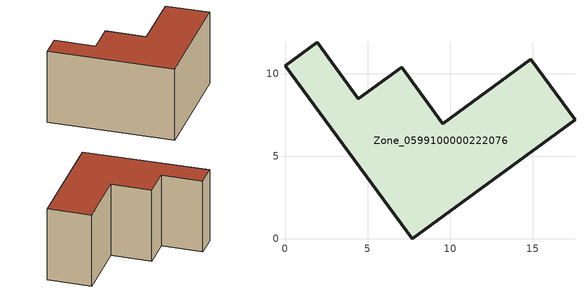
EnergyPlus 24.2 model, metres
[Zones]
Zone_0599100000222076
 floor ground (C_G): 7.05,10.38 9.53,6.98 14.86,10.87 17.54,7.2 7.7,0 0,10.49 1.95,11.91 4.43,8.47 z0
 wall outside (C_F): 7.7,0 17.54,7.2 14.86,10.87 9.53,6.98 7.05,10.38 4.43,8.47 1.95,11.91 0,10.49 7.7,0 z0:7.88
 roof outside (C_R): 9.53,6.98 7.05,10.38 4.43,8.47 1.95,11.91 0,10.49 7.7,0 17.54,7.2 14.86,10.87 z7.88
[BUILDING]
Pand.0599100000222076: North Axis=0; Terrain=City; Loads Convergence Tolerance Value=0.04; Temperature Convergence Tolerance Value=0.4; Solar Distribution=FullExterior; Maximum Number of Warmup Days=25; Minimum Number of Warmup Days=1
[Site:Location]
Rotterdam.The.Hague.AP_ZH_NLD Design_Conditions: Latitude=51.96; Longitude=4.45; Time Zone=1; Elevation=-4.5
[SITE:GROUNDTEMPERATURE:BUILDINGSURFACE]
18, 18, 18, 18, 18, 18, 18, 18, 18, 18, 18, 18
[MATERIAL] Thermal Absorptance=0.9; Solar Absorptance=0.7; Visible Absorptance=0.7
Name | Roughness | Thickness | Conductivity | Density | Specific Heat
G.TC.1975-1991 | MediumSmooth | 0.15 | 0.288461 | 540 | 1210
F.TC.1975-1991 | Rough | 0.3 | 0.230769 | 1920 | 840
R.TC.1975-1991 | MediumRough | 0.2 | 0.153846 | 1500 | 1000
[CONSTRUCTION]
C_G: G.TC.1975-1991
C_F: F.TC.1975-1991
C_R: R.TC.1975-1991
[ZONE]
Zone_0599100000222076: Type=1; Multiplier=1; Ceiling Height=Autocalculate; Volume=Autocalculate; Floor Area=autocalculate; Part of Total Floor Area=Yes
[ZONEINFILTRATION:DESIGNFLOWRATE]
Infil_Zone_0599100000222076: Zone or ZoneList or Space or SpaceList=Zone_0599100000222076; Schedule=AlwaysOn; Design Flow Rate Calculation Method=Flow/Area; Flow Rate per Floor Area=0.003; Constant Term Coefficient=1; Temperature Term Coefficient=0; Velocity Term Coefficient=0; Velocity Squared Term Coefficient=0
[HVACTEMPLATE:ZONE:IDEALLOADSAIRSYSTEM]
Zone_0599100000222076: Maximum Heating Supply Air Temperature=50; Minimum Cooling Supply Air Temperature=13; Maximum Heating Supply Air Humidity Ratio=0.0156; Minimum Cooling Supply Air Humidity Ratio=0.0077; Heating Limit=NoLimit; Cooling Limit=NoLimit; Dehumidification Control Type=ConstantSensibleHeatRatio; Cooling Sensible Heat Ratio=0.7; Dehumidification Setpoint=60; Humidification Control Type=None; Humidification Setpoint=30; Outdoor Air Method=None; Outdoor Air Flow Rate per Person=0.00944; Outdoor Air Flow Rate per Zone Floor Area=0; Outdoor Air Flow Rate per Zone=0; Demand Controlled Ventilation Type=None; Outdoor Air Economizer Type=NoEconomizer; Heat Recovery Type=None; Sensible Heat Recovery Effectiveness=0.7; Latent Heat Recovery Effectiveness=0.65
[ZONECONTROL:THERMOSTAT]
ThermostatControl_Zone_0599100000222076: Zone or ZoneList=Zone_0599100000222076; Control Type Schedule=DualSetpointControlType; Control 1=Thermostat_Zone_0599100000222076; Temperature Difference Between Cutout And Setpoint=0
[THERMOSTATSETPOINT:DUALSETPOINT]
Thermostat_Zone_0599100000222076: Heating Setpoint Temperature Schedule=HeatingSetpoint_Zone_0599100000222076; Cooling Setpoint Temperature Schedule=CoolingSetpoint_Zone_0599100000222076
[SCHEDULE:COMPACT]
HeatingSetpoint_Zone_0599100000222076: Through: 12/31, For: AllDays, Until: 24:00, 21
CoolingSetpoint_Zone_0599100000222076: Through: 12/31, For: AllDays, Until: 24:00, 24
DualSetpointControlType: Through: 12/31, For: AllDays, Until: 24:00, 4
AlwaysOn: Through: 12/31, For: AllDays, Until: 24:00, 1
